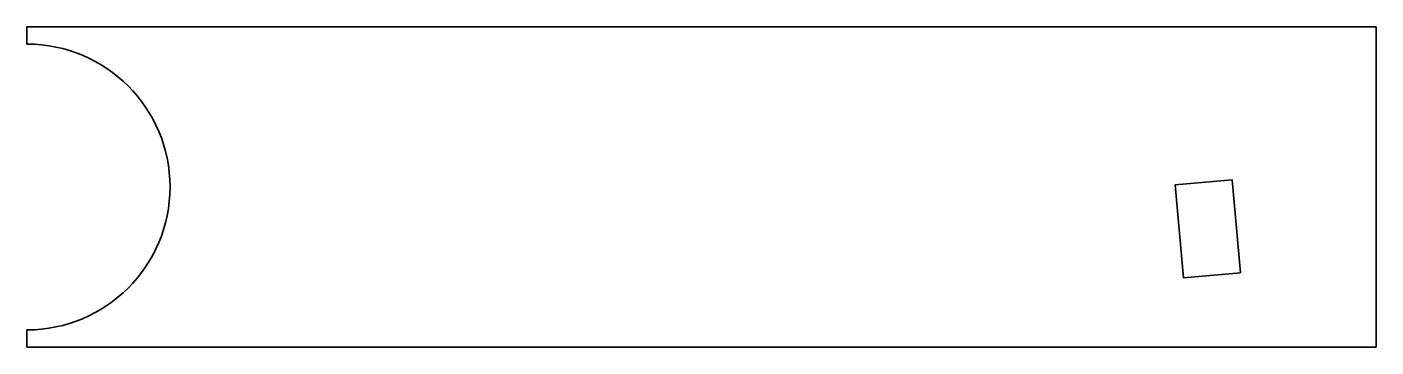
# Model space of a CAD drawing. Extents: x 90 to 208, y 91 to 119.
import ezdxf

# ---------------------------------------------------------------- set-up
doc = ezdxf.new("R2010")
doc.units = 0

msp = doc.modelspace()

# ---------------------------------------------------------------- linework, layer by layer
at = {"color": 7, "lineweight": 35}
for p, q in [((89.741837, 118.570801), (207.637375, 118.570801)), ((207.637375, 90.570801), (207.637375, 118.570801)), ((89.741837, 90.570801), (207.637375, 90.570801))]:
    msp.add_line(p, q, dxfattribs=at)
at = {"color": 7, "lineweight": 35, "ltscale": 0.0375}
for p, q in [((89.741837, 117.070801), (89.741837, 118.570801)), ((89.741837, 90.570801), (89.741837, 92.070801))]:
    msp.add_line(p, q, dxfattribs=at)
at = {"color": 7, "lineweight": 35, "ltscale": 0.125}
for p, q in [((195.073776, 105.210571), (190.09288, 104.774048)), ((195.074753, 105.198975), (190.093857, 104.762451)), ((195.787979, 97.061279), (190.807053, 96.624756))]:
    msp.add_line(p, q, dxfattribs=at)
at = {"color": 7, "lineweight": 35, "ltscale": 0.204513}
for p, q in [((195.073776, 105.210571), (195.787979, 97.061279)), ((190.09288, 104.774048), (190.807053, 96.624756))]:
    msp.add_line(p, q, dxfattribs=at)
at = {"color": 7, "lineweight": 35}
msp.add_arc((89.741806, 104.570801), 12.500004, 270.000025, 89.999948, dxfattribs=at)

doc.saveas('drawing.dxf')
